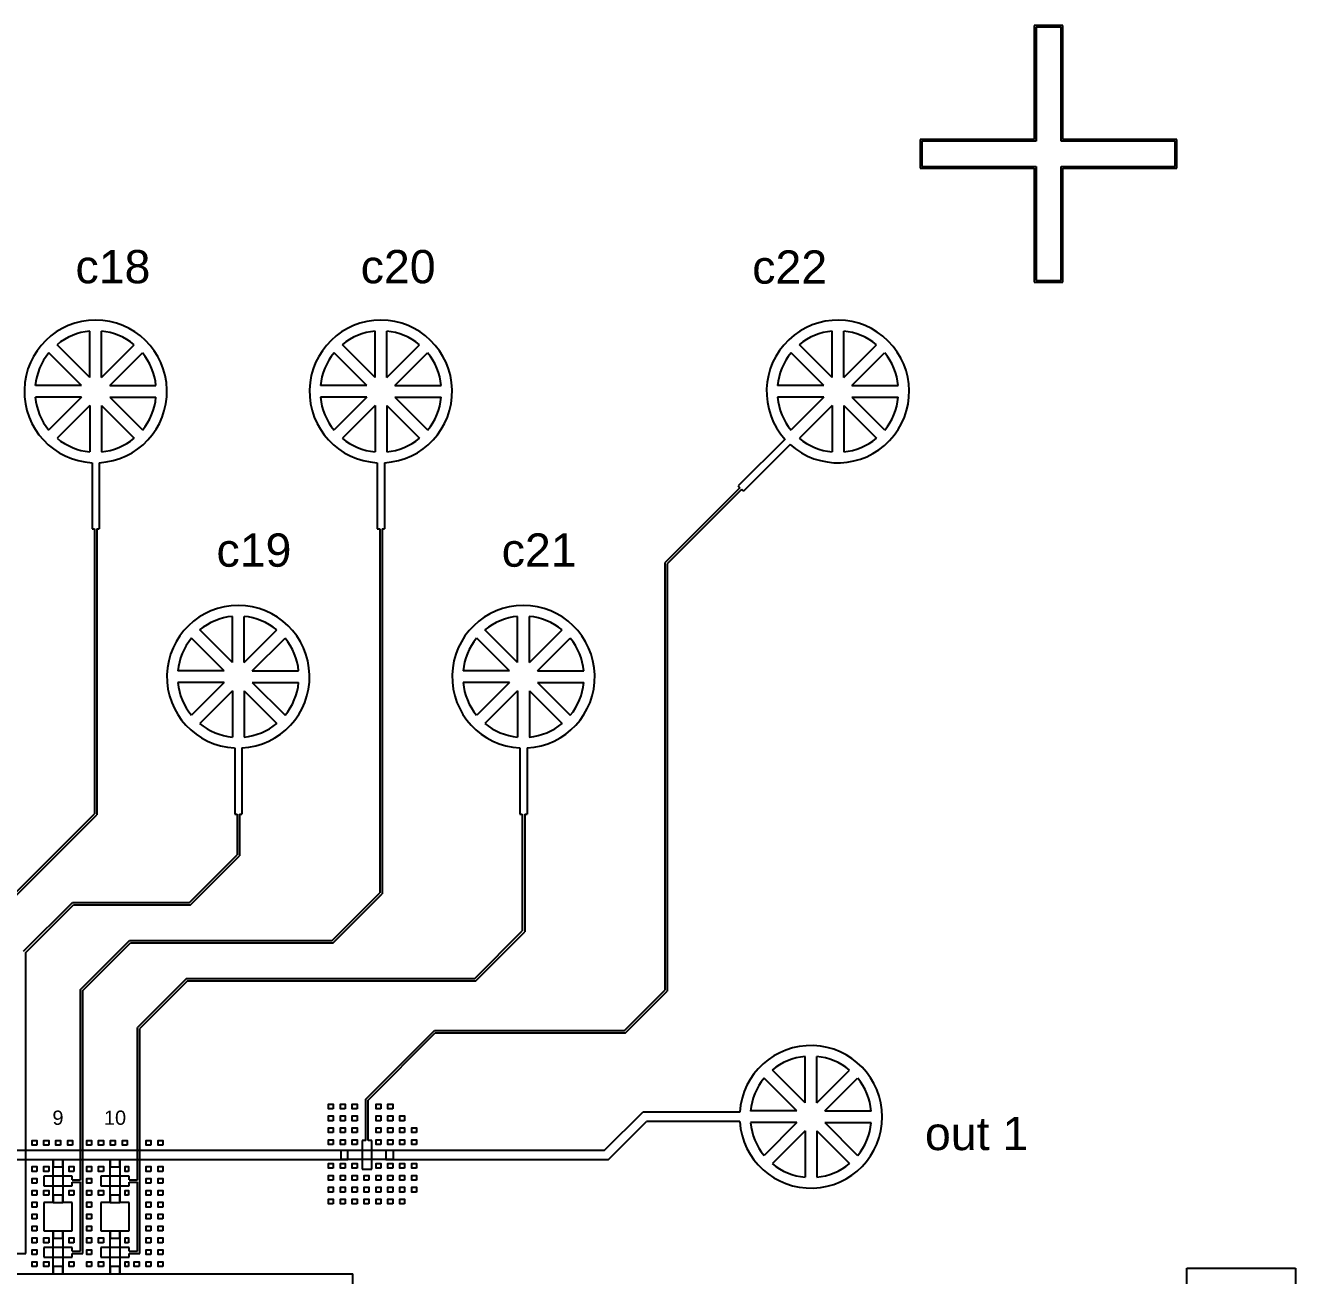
# Model space of a CAD drawing. Header units: millimetres. Extents: x -167437 to 196752, y 185 to 128185.
# Drawn here: x -148507 to -135147, y 52183 to 65332 of the extents above; entities that cross this region are included whole.
import ezdxf

# ---------------------------------------------------------------- set-up
doc = ezdxf.new("R2010")
doc.units = ezdxf.units.MM
for name, color, linetype in [('Control - Clear', 10, 'Continuous'), ('Control - Mask', 40, 'Continuous'), ('Flow - AZ50', 80, 'Continuous'), ('Flow - Clear', 140, 'Continuous'), ('Flow - Mask', 131, 'Continuous')]:
    doc.layers.add(name, color=color, linetype=linetype)
doc.styles.get("Standard").update_dxf_attribs({"font": 'arial.ttf'})

msp = doc.modelspace()

# ---------------------------------------------------------------- linework, layer by layer
at = {"layer": 'Control - Clear'}
for p, q in [((-137613, 65314), (-137877, 65314)), ((-137877, 65314), (-137877, 64114)), ((-137613, 64114), (-137613, 65314)), ((-137877, 64114), (-139077, 64114)), ((-139077, 64114), (-139077, 63850)), ((-136413, 64114), (-137613, 64114)), ((-136413, 63850), (-136413, 64114)), ((-139077, 63850), (-137877, 63850)), ((-137877, 63850), (-137877, 62650)), ((-137613, 62650), (-137613, 63850)), ((-137613, 63850), (-136413, 63850)), ((-137877, 62650), (-137613, 62650)), ((-140517, 60979), (-141009, 60488)), ((-140464, 60926), (-140955, 60435)), ((-147805, 60733), (-147805, 60038)), ((-147730, 60733), (-147730, 60038)), ((-144805, 60733), (-144805, 60038)), ((-144730, 60733), (-144730, 60038)), ((-140991, 60470), (-141780, 59680)), ((-140973, 60452), (-141755, 59670)), ((-141009, 60488), (-140991, 60470)), ((-140973, 60452), (-140955, 60435)), ((-147805, 60038), (-147780, 60038)), ((-147780, 60038), (-147780, 57040)), ((-147755, 60038), (-147730, 60038)), ((-147755, 60038), (-147755, 57030)), ((-144805, 60038), (-144780, 60038)), ((-144780, 60038), (-144780, 56208)), ((-144755, 60038), (-144730, 60038)), ((-144755, 60038), (-144755, 56198)), ((-141780, 59680), (-141780, 55185)), ((-141755, 59670), (-141755, 55175)), ((-146305, 57733), (-146305, 57038)), ((-146230, 57733), (-146230, 57038)), ((-143305, 57733), (-143305, 57038)), ((-143230, 57733), (-143230, 57038)), ((-149127, 55694), (-147780, 57040)), ((-149102, 55683), (-147755, 57030)), ((-146305, 57038), (-146280, 57038)), ((-146280, 57038), (-146280, 56608)), ((-146255, 57038), (-146230, 57038)), ((-146255, 57038), (-146255, 56598)), ((-143305, 57038), (-143280, 57038)), ((-143280, 57038), (-143280, 55808)), ((-143255, 57038), (-143230, 57038)), ((-143255, 57038), (-143255, 55798)), ((-146780, 56108), (-146280, 56608)), ((-146770, 56083), (-146255, 56598)), ((-145280, 55708), (-144780, 56208)), ((-145270, 55683), (-144755, 56198)), ((-148527, 55594), (-148012, 56108)), ((-148502, 55583), (-148002, 56083)), ((-148012, 56108), (-146780, 56108)), ((-148002, 56083), (-146770, 56083)), ((-143780, 55308), (-143280, 55808)), ((-143770, 55283), (-143255, 55798)), ((-148502, 52416), (-148502, 55583)), ((-147927, 55194), (-147412, 55708)), ((-147902, 55183), (-147402, 55683)), ((-147412, 55708), (-145280, 55708)), ((-147402, 55683), (-145270, 55683)), ((-147927, 53191), (-147927, 55194)), ((-147902, 52416), (-147902, 55183)), ((-146812, 55308), (-147327, 54794)), ((-146802, 55283), (-147302, 54783)), ((-146812, 55308), (-143780, 55308)), ((-146802, 55283), (-143770, 55283)), ((-142205, 54760), (-141780, 55185)), ((-142195, 54735), (-141755, 55175)), ((-147327, 53191), (-147327, 54794)), ((-147302, 52416), (-147302, 54783)), ((-144927, 54039), (-144205, 54760)), ((-144902, 54028), (-144195, 54735)), ((-144205, 54760), (-142205, 54760)), ((-144195, 54735), (-142195, 54735)), ((-144927, 53603), (-144927, 54039)), ((-144902, 53603), (-144902, 54028)), ((-144927, 53603), (-144964, 53603)), ((-144964, 53603), (-144964, 53303)), ((-144864, 53603), (-144902, 53603)), ((-144864, 53303), (-144864, 53603)), ((-148014, 53228), (-148314, 53228)), ((-148314, 53228), (-148314, 53128)), ((-148014, 53191), (-148014, 53228)), ((-148014, 53191), (-147927, 53191)), ((-147414, 53228), (-147714, 53228)), ((-147714, 53228), (-147714, 53128)), ((-147414, 53191), (-147414, 53228)), ((-147414, 53191), (-147327, 53191)), ((-144964, 53303), (-144864, 53303)), ((-148314, 53128), (-148014, 53128)), ((-148014, 53128), (-148014, 53166)), ((-148014, 53166), (-147927, 53166)), ((-147927, 52441), (-147927, 53166)), ((-147714, 53128), (-147414, 53128)), ((-147414, 53128), (-147414, 53166)), ((-147414, 53166), (-147327, 53166)), ((-147327, 52441), (-147327, 53166)), ((-148614, 52416), (-148502, 52416)), ((-148014, 52478), (-148314, 52478)), ((-148314, 52478), (-148314, 52378)), ((-148314, 52378), (-148014, 52378)), ((-148014, 52441), (-148014, 52478)), ((-148014, 52441), (-147927, 52441)), ((-148014, 52378), (-148014, 52416)), ((-148014, 52416), (-147902, 52416)), ((-147414, 52478), (-147714, 52478)), ((-147714, 52478), (-147714, 52378)), ((-147714, 52378), (-147414, 52378)), ((-147414, 52441), (-147414, 52478)), ((-147414, 52441), (-147327, 52441)), ((-147414, 52378), (-147414, 52416)), ((-147414, 52416), (-147302, 52416))]:
    msp.add_line(p, q, dxfattribs=at)
for centre, start, end in [((-147768, 61482), 272.866, 267.134), ((-144768, 61482), 272.866, 267.134), ((-139961, 61482), 227.866, 222.134), ((-146268, 58482), 272.866, 267.134), ((-143268, 58482), 272.866, 267.134)]:
    msp.add_arc(centre, 750, start, end, dxfattribs=at)
at = {"layer": 'Control - Mask'}
for p, q in [((-147829, 61630), (-147829, 62117)), ((-147706, 61630), (-147706, 62117)), ((-144829, 61630), (-144829, 62117)), ((-144706, 61630), (-144706, 62117)), ((-140022, 61630), (-140022, 62117)), ((-139899, 61630), (-139899, 62117)), ((-147916, 61544), (-148260, 61888)), ((-147829, 61630), (-148173, 61974)), ((-147706, 61630), (-147362, 61974)), ((-147620, 61544), (-147276, 61888)), ((-144916, 61544), (-145260, 61888)), ((-144829, 61630), (-145173, 61974)), ((-144706, 61630), (-144362, 61974)), ((-144620, 61544), (-144276, 61888)), ((-140109, 61544), (-140453, 61888)), ((-140022, 61630), (-140366, 61974)), ((-139899, 61630), (-139555, 61974)), ((-139813, 61544), (-139469, 61888)), ((-147916, 61544), (-148402, 61544)), ((-147620, 61544), (-147133, 61544)), ((-144916, 61544), (-145402, 61544)), ((-144620, 61544), (-144133, 61544)), ((-140109, 61544), (-140595, 61544)), ((-139813, 61544), (-139326, 61544)), ((-147916, 61421), (-148402, 61421)), ((-147916, 61421), (-148260, 61077)), ((-147829, 61334), (-148173, 60990)), ((-147829, 61334), (-147829, 60848)), ((-147706, 61334), (-147706, 60848)), ((-147706, 61334), (-147362, 60990)), ((-147620, 61421), (-147133, 61421)), ((-147620, 61421), (-147276, 61077)), ((-144916, 61421), (-145402, 61421)), ((-144916, 61421), (-145260, 61077)), ((-144829, 61334), (-145173, 60990)), ((-144829, 61334), (-144829, 60848)), ((-144706, 61334), (-144706, 60848)), ((-144706, 61334), (-144362, 60990)), ((-144620, 61421), (-144133, 61421)), ((-144620, 61421), (-144276, 61077)), ((-140109, 61421), (-140595, 61421)), ((-140109, 61421), (-140453, 61077)), ((-140022, 61334), (-140366, 60990)), ((-140022, 61334), (-140022, 60848)), ((-139899, 61334), (-139555, 60990)), ((-139899, 61334), (-139899, 60848)), ((-139813, 61421), (-139469, 61077)), ((-139813, 61421), (-139326, 61421)), ((-146329, 58630), (-146329, 59117)), ((-146206, 58630), (-146206, 59117)), ((-143329, 58630), (-143329, 59117)), ((-143206, 58630), (-143206, 59117)), ((-146329, 58630), (-146673, 58974)), ((-146206, 58630), (-145862, 58974)), ((-143329, 58630), (-143673, 58974)), ((-143206, 58630), (-142862, 58974)), ((-146416, 58544), (-146760, 58888)), ((-146120, 58544), (-145776, 58888)), ((-143416, 58544), (-143760, 58888)), ((-143120, 58544), (-142776, 58888)), ((-146416, 58544), (-146902, 58544)), ((-146120, 58544), (-145633, 58544)), ((-143416, 58544), (-143902, 58544)), ((-143120, 58544), (-142633, 58544)), ((-146416, 58421), (-146902, 58421)), ((-146416, 58421), (-146760, 58077)), ((-146120, 58421), (-145633, 58421)), ((-146120, 58421), (-145776, 58077)), ((-143416, 58421), (-143902, 58421)), ((-143416, 58421), (-143760, 58077)), ((-143120, 58421), (-142633, 58421)), ((-143120, 58421), (-142776, 58077)), ((-146329, 58334), (-146673, 57990)), ((-146329, 58334), (-146329, 57848)), ((-146206, 58334), (-146206, 57848)), ((-146206, 58334), (-145862, 57990)), ((-143329, 58334), (-143673, 57990)), ((-143329, 58334), (-143329, 57848)), ((-143206, 58334), (-143206, 57848)), ((-143206, 58334), (-142862, 57990))]:
    msp.add_line(p, q, dxfattribs=at)
for centre, start, end in [((-147768, 61482), 95.5177, 129.4823), ((-147768, 61482), 50.5177, 84.4823), ((-144768, 61482), 95.5177, 129.4823), ((-144768, 61482), 50.5177, 84.4823), ((-139961, 61482), 95.5177, 129.4823), ((-139961, 61482), 50.5177, 84.4823), ((-147768, 61482), 140.5177, 174.4823), ((-147768, 61482), 5.5177, 39.4823), ((-144768, 61482), 140.5177, 174.4823), ((-144768, 61482), 5.5177, 39.4823), ((-139961, 61482), 140.5177, 174.4823), ((-139961, 61482), 5.5177, 39.4823), ((-147768, 61482), 185.5177, 219.4823), ((-147768, 61482), 320.5177, 354.4823), ((-144768, 61482), 185.5177, 219.4823), ((-144768, 61482), 320.5177, 354.4823), ((-139961, 61482), 185.5177, 219.4823), ((-139961, 61482), 320.5177, 354.4823), ((-147768, 61482), 230.5177, 264.4823), ((-147768, 61482), 275.5177, 309.4823), ((-144768, 61482), 230.5177, 264.4823), ((-144768, 61482), 275.5177, 309.4823), ((-139961, 61482), 230.5177, 264.4823), ((-139961, 61482), 275.5177, 309.4823), ((-146268, 58482), 95.5177, 129.4823), ((-146268, 58482), 50.5177, 84.4823), ((-143268, 58482), 95.5177, 129.4823), ((-143268, 58482), 50.5177, 84.4823), ((-146268, 58482), 140.5177, 174.4823), ((-146268, 58482), 5.5177, 39.4823), ((-143268, 58482), 140.5177, 174.4823), ((-143268, 58482), 5.5177, 39.4823), ((-146268, 58482), 185.5177, 219.4823), ((-146268, 58482), 320.5177, 354.4823), ((-143268, 58482), 185.5177, 219.4823), ((-143268, 58482), 320.5177, 354.4823), ((-146268, 58482), 230.5177, 264.4823), ((-146268, 58482), 275.5177, 309.4823), ((-143268, 58482), 230.5177, 264.4823), ((-143268, 58482), 275.5177, 309.4823)]:
    msp.add_arc(centre, 638, start, end, dxfattribs=at)
at = {"layer": 'Flow - AZ50'}
for p, q in [((-145189, 53503), (-144639, 53503)), ((-145189, 53503), (-145189, 53403)), ((-144639, 53503), (-144639, 53403)), ((-148214, 52953), (-148214, 53403)), ((-148214, 53403), (-148114, 53403)), ((-148114, 53403), (-148114, 52953)), ((-147614, 52953), (-147614, 53403)), ((-147614, 53403), (-147514, 53403)), ((-147514, 53403), (-147514, 52953)), ((-144639, 53403), (-145189, 53403)), ((-148214, 52953), (-148114, 52953)), ((-147614, 52953), (-147514, 52953)), ((-148214, 52203), (-148214, 52653)), ((-148214, 52653), (-148114, 52653)), ((-148114, 52653), (-148114, 52203)), ((-147614, 52203), (-147614, 52653)), ((-147614, 52653), (-147514, 52653)), ((-147514, 52653), (-147514, 52203)), ((-148214, 52203), (-148114, 52203)), ((-147614, 52203), (-147514, 52203))]:
    msp.add_line(p, q, dxfattribs=at)
at = {"layer": 'Flow - Clear'}
for p, q in [((-137595, 65332), (-137895, 65332)), ((-137895, 65332), (-137895, 64132)), ((-137595, 64132), (-137595, 65332)), ((-137895, 64132), (-139095, 64132)), ((-139095, 64132), (-139095, 63832)), ((-136395, 64132), (-137595, 64132)), ((-136395, 63832), (-136395, 64132)), ((-139095, 63832), (-137895, 63832)), ((-137895, 63832), (-137895, 62632)), ((-137595, 62632), (-137595, 63832)), ((-137595, 63832), (-136395, 63832)), ((-137895, 62632), (-137595, 62632)), ((-142414, 53503), (-142014, 53903)), ((-140993, 53903), (-142014, 53903)), ((-142373, 53403), (-141973, 53803)), ((-140993, 53803), (-141973, 53803)), ((-155639, 53503), (-145114, 53503)), ((-145114, 53403), (-145114, 53503)), ((-144714, 53503), (-142414, 53503)), ((-144714, 53503), (-144714, 53403)), ((-148714, 53403), (-148214, 53403)), ((-148214, 53403), (-148214, 53328)), ((-148214, 53328), (-148114, 53328)), ((-148114, 53328), (-148114, 53403)), ((-148114, 53403), (-147614, 53403)), ((-147614, 53403), (-147614, 53328)), ((-147614, 53328), (-147514, 53328)), ((-147514, 53328), (-147514, 53403)), ((-147514, 53403), (-145114, 53403)), ((-144714, 53403), (-142373, 53403)), ((-148214, 52953), (-148314, 52953)), ((-148314, 52953), (-148314, 52653)), ((-148114, 53028), (-148214, 53028)), ((-148214, 53028), (-148214, 52953)), ((-148114, 52953), (-148114, 53028)), ((-148014, 52953), (-148114, 52953)), ((-148014, 52653), (-148014, 52953)), ((-147614, 52953), (-147714, 52953)), ((-147714, 52953), (-147714, 52653)), ((-147514, 53028), (-147614, 53028)), ((-147614, 53028), (-147614, 52953)), ((-147514, 52953), (-147514, 53028)), ((-147414, 52953), (-147514, 52953)), ((-147414, 52653), (-147414, 52953)), ((-148314, 52653), (-148214, 52653)), ((-148214, 52653), (-148214, 52578)), ((-148114, 52653), (-148014, 52653)), ((-148114, 52578), (-148114, 52653)), ((-147714, 52653), (-147614, 52653)), ((-147614, 52653), (-147614, 52578)), ((-147514, 52653), (-147414, 52653)), ((-147514, 52578), (-147514, 52653)), ((-148214, 52578), (-148114, 52578)), ((-147614, 52578), (-147514, 52578)), ((-148114, 52278), (-148214, 52278)), ((-148214, 52278), (-148214, 52203)), ((-148114, 52203), (-148114, 52278)), ((-147514, 52278), (-147614, 52278)), ((-147614, 52278), (-147614, 52203)), ((-147514, 52203), (-147514, 52278)), ((-136292, 52263), (-135147, 52263)), ((-136292, 51043), (-136292, 52263)), ((-135147, 52263), (-135147, 51043)), ((-148714, 52203), (-148214, 52203)), ((-148114, 52203), (-147614, 52203)), ((-147514, 52203), (-145064, 52203)), ((-145064, 51128), (-145064, 52203))]:
    msp.add_line(p, q, dxfattribs=at)
msp.add_arc((-140245, 53853), 750, 183.8226, 176.1774, dxfattribs=at)
at = {"layer": 'Flow - Mask'}
for p, q in [((-140306, 54001), (-140306, 54488)), ((-140183, 54001), (-140183, 54488)), ((-140393, 53915), (-140737, 54259)), ((-140306, 54001), (-140650, 54345)), ((-140183, 54001), (-139839, 54345)), ((-140097, 53915), (-139753, 54259)), ((-140393, 53915), (-140879, 53915)), ((-140097, 53915), (-139610, 53915)), ((-140393, 53792), (-140879, 53792)), ((-140393, 53792), (-140737, 53448)), ((-140097, 53792), (-139610, 53792)), ((-140097, 53792), (-139753, 53448)), ((-140306, 53705), (-140650, 53361)), ((-140306, 53705), (-140306, 53219)), ((-140183, 53705), (-140183, 53219)), ((-140183, 53705), (-139839, 53361))]:
    msp.add_line(p, q, dxfattribs=at)
for points in [[(-145268, 53937), (-145318, 53937), (-145318, 53987), (-145268, 53987)], [(-145143, 53937), (-145193, 53937), (-145193, 53987), (-145143, 53987)], [(-145018, 53937), (-145068, 53937), (-145068, 53987), (-145018, 53987)], [(-144768, 53937), (-144818, 53937), (-144818, 53987), (-144768, 53987)], [(-144643, 53937), (-144693, 53937), (-144693, 53987), (-144643, 53987)], [(-145268, 53812), (-145318, 53812), (-145318, 53862), (-145268, 53862)], [(-145143, 53812), (-145193, 53812), (-145193, 53862), (-145143, 53862)], [(-145018, 53812), (-145068, 53812), (-145068, 53862), (-145018, 53862)], [(-144768, 53812), (-144818, 53812), (-144818, 53862), (-144768, 53862)], [(-144643, 53812), (-144693, 53812), (-144693, 53862), (-144643, 53862)], [(-144518, 53812), (-144568, 53812), (-144568, 53862), (-144518, 53862)], [(-145268, 53687), (-145318, 53687), (-145318, 53737), (-145268, 53737)], [(-145143, 53687), (-145193, 53687), (-145193, 53737), (-145143, 53737)], [(-145018, 53687), (-145068, 53687), (-145068, 53737), (-145018, 53737)], [(-144768, 53687), (-144818, 53687), (-144818, 53737), (-144768, 53737)], [(-144643, 53687), (-144693, 53687), (-144693, 53737), (-144643, 53737)], [(-144518, 53687), (-144568, 53687), (-144568, 53737), (-144518, 53737)], [(-144393, 53687), (-144443, 53687), (-144443, 53737), (-144393, 53737)], [(-148386, 53554), (-148436, 53554), (-148436, 53604), (-148386, 53604)], [(-148261, 53554), (-148311, 53554), (-148311, 53604), (-148261, 53604)], [(-148136, 53554), (-148186, 53554), (-148186, 53604), (-148136, 53604)], [(-148011, 53554), (-148061, 53554), (-148061, 53604), (-148011, 53604)], [(-147811, 53554), (-147861, 53554), (-147861, 53604), (-147811, 53604)], [(-147686, 53554), (-147736, 53554), (-147736, 53604), (-147686, 53604)], [(-147561, 53554), (-147611, 53554), (-147611, 53604), (-147561, 53604)], [(-147436, 53554), (-147486, 53554), (-147486, 53604), (-147436, 53604)], [(-147186, 53554), (-147236, 53554), (-147236, 53604), (-147186, 53604)], [(-147061, 53554), (-147111, 53554), (-147111, 53604), (-147061, 53604)], [(-145268, 53562), (-145318, 53562), (-145318, 53612), (-145268, 53612)], [(-145143, 53562), (-145193, 53562), (-145193, 53612), (-145143, 53612)], [(-145018, 53562), (-145068, 53562), (-145068, 53612), (-145018, 53612)], [(-144768, 53562), (-144818, 53562), (-144818, 53612), (-144768, 53612)], [(-144643, 53562), (-144693, 53562), (-144693, 53612), (-144643, 53612)], [(-144518, 53562), (-144568, 53562), (-144568, 53612), (-144518, 53612)], [(-144393, 53562), (-144443, 53562), (-144443, 53612), (-144393, 53612)], [(-148386, 53279), (-148436, 53279), (-148436, 53329), (-148386, 53329)], [(-148261, 53279), (-148311, 53279), (-148311, 53329), (-148261, 53329)], [(-147996, 53279), (-148046, 53279), (-148046, 53329), (-147996, 53329)], [(-147811, 53279), (-147861, 53279), (-147861, 53329), (-147811, 53329)], [(-147686, 53279), (-147736, 53279), (-147736, 53329), (-147686, 53329)], [(-147421, 53279), (-147456, 53279), (-147456, 53329), (-147421, 53329)], [(-147186, 53279), (-147236, 53279), (-147236, 53329), (-147186, 53329)], [(-147061, 53279), (-147111, 53279), (-147111, 53329), (-147061, 53329)], [(-145268, 53312), (-145318, 53312), (-145318, 53362), (-145268, 53362)], [(-145143, 53312), (-145193, 53312), (-145193, 53362), (-145143, 53362)], [(-145018, 53312), (-145068, 53312), (-145068, 53362), (-145018, 53362)], [(-144768, 53312), (-144818, 53312), (-144818, 53362), (-144768, 53362)], [(-144643, 53312), (-144693, 53312), (-144693, 53362), (-144643, 53362)], [(-144518, 53312), (-144568, 53312), (-144568, 53362), (-144518, 53362)], [(-144393, 53312), (-144443, 53312), (-144443, 53362), (-144393, 53362)], [(-148386, 53154), (-148436, 53154), (-148436, 53204), (-148386, 53204)], [(-147811, 53154), (-147861, 53154), (-147861, 53204), (-147811, 53204)], [(-147186, 53154), (-147236, 53154), (-147236, 53204), (-147186, 53204)], [(-147061, 53154), (-147111, 53154), (-147111, 53204), (-147061, 53204)], [(-145268, 53187), (-145318, 53187), (-145318, 53237), (-145268, 53237)], [(-145143, 53187), (-145193, 53187), (-145193, 53237), (-145143, 53237)], [(-145018, 53187), (-145068, 53187), (-145068, 53237), (-145018, 53237)], [(-144893, 53187), (-144943, 53187), (-144943, 53237), (-144893, 53237)], [(-144768, 53187), (-144818, 53187), (-144818, 53237), (-144768, 53237)], [(-144643, 53187), (-144693, 53187), (-144693, 53237), (-144643, 53237)], [(-144518, 53187), (-144568, 53187), (-144568, 53237), (-144518, 53237)], [(-144393, 53187), (-144443, 53187), (-144443, 53237), (-144393, 53237)], [(-148386, 53029), (-148436, 53029), (-148436, 53079), (-148386, 53079)], [(-148261, 53029), (-148311, 53029), (-148311, 53079), (-148261, 53079)], [(-147996, 53029), (-148046, 53029), (-148046, 53079), (-147996, 53079)], [(-147811, 53029), (-147861, 53029), (-147861, 53079), (-147811, 53079)], [(-147686, 53029), (-147736, 53029), (-147736, 53079), (-147686, 53079)], [(-147421, 53029), (-147456, 53029), (-147456, 53079), (-147421, 53079)], [(-147186, 53029), (-147236, 53029), (-147236, 53079), (-147186, 53079)], [(-147061, 53029), (-147111, 53029), (-147111, 53079), (-147061, 53079)], [(-145268, 53062), (-145318, 53062), (-145318, 53112), (-145268, 53112)], [(-145143, 53062), (-145193, 53062), (-145193, 53112), (-145143, 53112)], [(-145018, 53062), (-145068, 53062), (-145068, 53112), (-145018, 53112)], [(-144893, 53062), (-144943, 53062), (-144943, 53112), (-144893, 53112)], [(-144768, 53062), (-144818, 53062), (-144818, 53112), (-144768, 53112)], [(-144643, 53062), (-144693, 53062), (-144693, 53112), (-144643, 53112)], [(-144518, 53062), (-144568, 53062), (-144568, 53112), (-144518, 53112)], [(-144393, 53062), (-144443, 53062), (-144443, 53112), (-144393, 53112)], [(-148386, 52904), (-148436, 52904), (-148436, 52954), (-148386, 52954)], [(-147811, 52904), (-147861, 52904), (-147861, 52954), (-147811, 52954)], [(-147186, 52904), (-147236, 52904), (-147236, 52954), (-147186, 52954)], [(-147061, 52904), (-147111, 52904), (-147111, 52954), (-147061, 52954)], [(-145268, 52937), (-145318, 52937), (-145318, 52987), (-145268, 52987)], [(-145143, 52937), (-145193, 52937), (-145193, 52987), (-145143, 52987)], [(-145018, 52937), (-145068, 52937), (-145068, 52987), (-145018, 52987)], [(-144893, 52937), (-144943, 52937), (-144943, 52987), (-144893, 52987)], [(-144768, 52937), (-144818, 52937), (-144818, 52987), (-144768, 52987)], [(-144643, 52937), (-144693, 52937), (-144693, 52987), (-144643, 52987)], [(-144518, 52937), (-144568, 52937), (-144568, 52987), (-144518, 52987)], [(-148386, 52779), (-148436, 52779), (-148436, 52829), (-148386, 52829)], [(-147811, 52779), (-147861, 52779), (-147861, 52829), (-147811, 52829)], [(-147186, 52779), (-147236, 52779), (-147236, 52829), (-147186, 52829)], [(-147061, 52779), (-147111, 52779), (-147111, 52829), (-147061, 52829)], [(-148386, 52654), (-148436, 52654), (-148436, 52704), (-148386, 52704)], [(-147811, 52654), (-147861, 52654), (-147861, 52704), (-147811, 52704)], [(-147186, 52654), (-147236, 52654), (-147236, 52704), (-147186, 52704)], [(-147061, 52654), (-147111, 52654), (-147111, 52704), (-147061, 52704)], [(-148386, 52529), (-148436, 52529), (-148436, 52579), (-148386, 52579)], [(-148261, 52529), (-148311, 52529), (-148311, 52579), (-148261, 52579)], [(-147996, 52529), (-148046, 52529), (-148046, 52579), (-147996, 52579)], [(-147811, 52529), (-147861, 52529), (-147861, 52579), (-147811, 52579)], [(-147686, 52529), (-147736, 52529), (-147736, 52579), (-147686, 52579)], [(-147421, 52529), (-147456, 52529), (-147456, 52579), (-147421, 52579)], [(-147186, 52529), (-147236, 52529), (-147236, 52579), (-147186, 52579)], [(-147061, 52529), (-147111, 52529), (-147111, 52579), (-147061, 52579)], [(-148386, 52404), (-148436, 52404), (-148436, 52454), (-148386, 52454)], [(-147811, 52404), (-147861, 52404), (-147861, 52454), (-147811, 52454)], [(-147186, 52404), (-147236, 52404), (-147236, 52454), (-147186, 52454)], [(-147061, 52404), (-147111, 52404), (-147111, 52454), (-147061, 52454)], [(-148386, 52279), (-148436, 52279), (-148436, 52329), (-148386, 52329)], [(-148261, 52279), (-148311, 52279), (-148311, 52329), (-148261, 52329)], [(-147996, 52279), (-148046, 52279), (-148046, 52329), (-147996, 52329)], [(-147811, 52279), (-147861, 52279), (-147861, 52329), (-147811, 52329)], [(-147686, 52279), (-147736, 52279), (-147736, 52329), (-147686, 52329)], [(-147421, 52279), (-147456, 52279), (-147456, 52329), (-147421, 52329)], [(-147311, 52279), (-147361, 52279), (-147361, 52329), (-147311, 52329)], [(-147186, 52279), (-147236, 52279), (-147236, 52329), (-147186, 52329)], [(-147061, 52279), (-147111, 52279), (-147111, 52329), (-147061, 52329)]]:
    msp.add_lwpolyline(points, close=True, dxfattribs=at)
for start, end in [(95.5177, 129.4823), (50.5177, 84.4823), (140.5177, 174.4823), (5.5177, 39.4823), (185.5177, 219.4823), (320.5177, 354.4823), (230.5177, 264.4823), (275.5177, 309.4823)]:
    msp.add_arc((-140245, 53853), 638, start, end, dxfattribs=at)

# ---------------------------------------------------------------- texts
at = {"layer": 'Control - Clear', "char_height": 350, "attachment_point": 1}
for s, insert in [('c18', (-147980, 62970)), ('c20', (-144980, 62970)), ('c22', (-140862, 62966)), ('c19', (-146497, 59989)), ('c21', (-143497, 59989))]:
    msp.add_mtext_dynamic_manual_height_columns(s, width=6.63, gutter_width=12.5, heights=[0], dxfattribs=dict(at, insert=insert))
at = {"layer": 'Flow - Clear'}
for s, width, heights, insert, char_height, attachment_point in [('9', 150, [0], (-148164, 53767), 150, 8), ('10', 150, [0], (-147564, 53767), 150, 8), ('out 1', 1234.99, [2.273736754432321e-13], (-139045, 53853), 350, 1)]:
    msp.add_mtext_dynamic_manual_height_columns(s, width=width, gutter_width=12.5, heights=heights, dxfattribs=dict(at, insert=insert, char_height=char_height, attachment_point=attachment_point))

doc.saveas('drawing.dxf')
